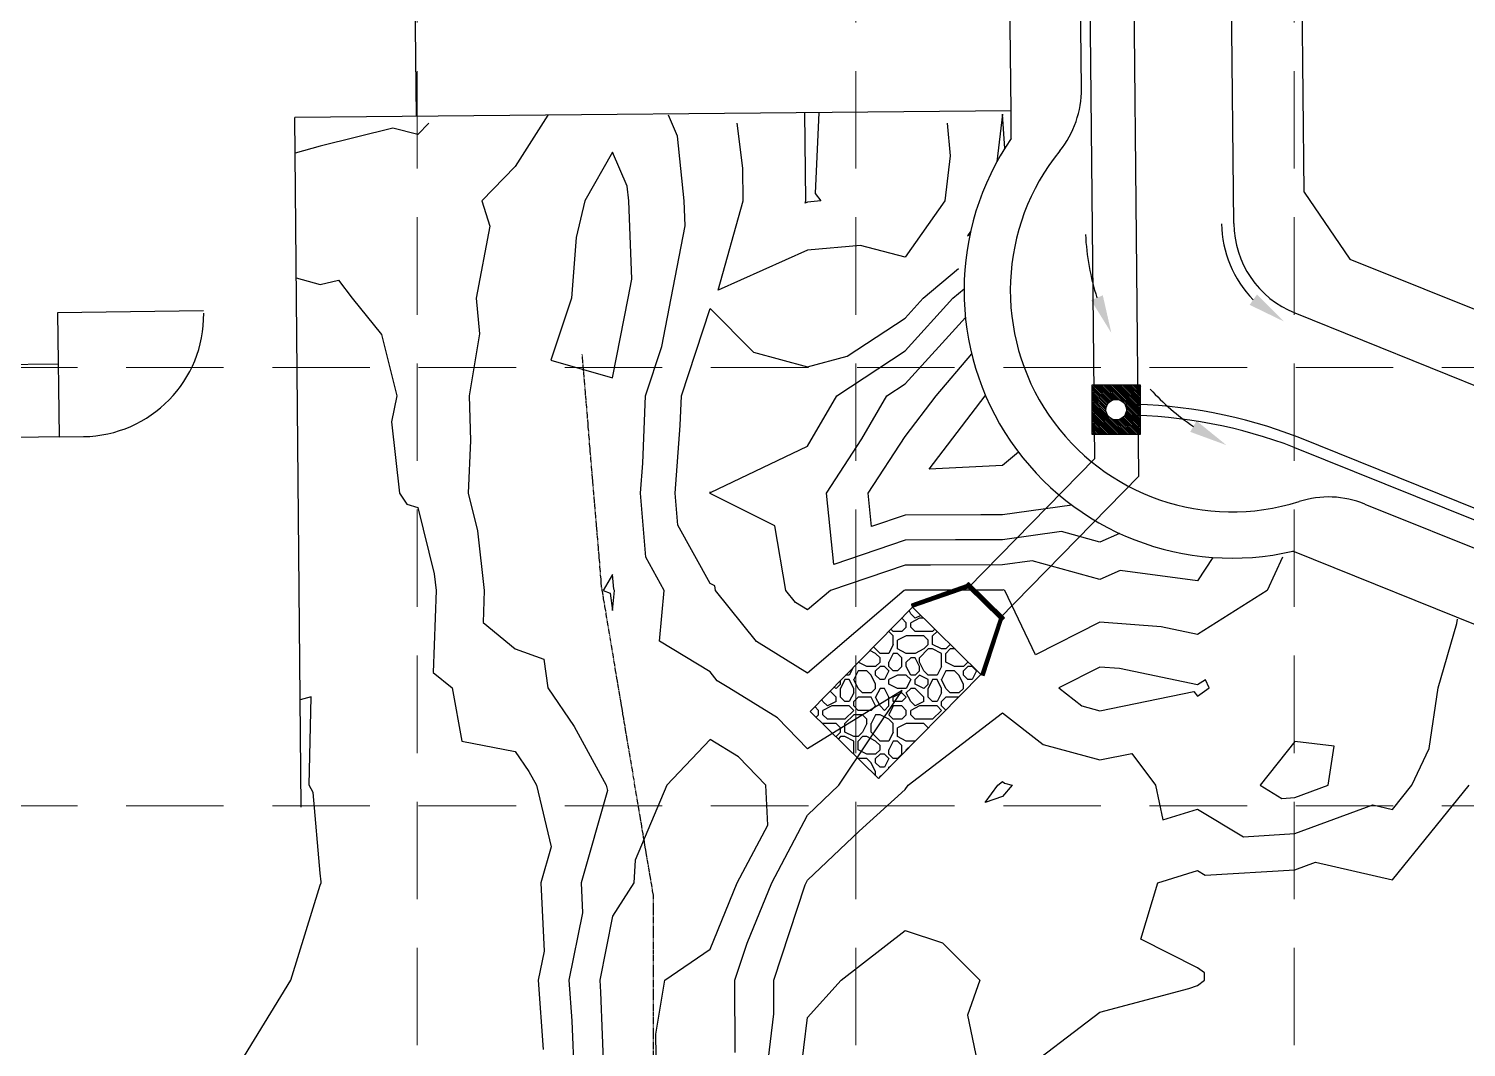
# Model space of a CAD drawing. Header units: inches. Extents: x 2468851 to 2474620, y 7110473 to 7114082.
# Drawn here: x 2469135.2 to 2469430.1, y 7111507.6 to 7111716.8 of the extents above; entities that cross this region are included whole.
import ezdxf

# ---------------------------------------------------------------- set-up
doc = ezdxf.new("R2010")
doc.units = ezdxf.units.IN
doc.header["$MEASUREMENT"] = 0
for name, pattern in [('FL1', [1.2, 0.9, -0.075, 0, -0.075, 0, -0.075, 0, -0.075]), ('HIDDEN', [0.375, 0.25, -0.125]), ('PHANTOM2', [3.15, 1.9, -0.25, 0.25, -0.25, 0.25, -0.25])]:
    doc.linetypes.add(name, pattern=pattern)
for name, color, linetype in [('AROW', 250, 'Continuous'), ('BDY', 250, 'PHANTOM2'), ('CONTOURS-MAJ', 250, 'Continuous'), ('CONTOURS-MIN', 250, 'Continuous'), ('CREEK_FL', 250, 'FL1'), ('FLOW', 250, 'Continuous'), ('FUTURE', 250, 'Continuous'), ('GRID', 254, 'HIDDEN'), ('PVMT', 250, 'Continuous'), ('RIP RAP ROCK FILTER', 1, 'Continuous'), ('SODDED LOT', 2, 'Continuous'), ('SROW', 250, 'Continuous'), ('STM', 1, 'Continuous')]:
    doc.layers.add(name, color=color, linetype=linetype)

msp = doc.modelspace()

# ---------------------------------------------------------------- hatches: boundary and pattern name
at = {"layer": 'RIP RAP ROCK FILTER'}
h = msp.add_hatch(dxfattribs=at)
h.set_pattern_fill('AGGREGAT', scale=18, angle=90, style=0)
h.set_pattern_definition([(90, (2469977.635, 7111307.699), (-18, 18), [1.8, -2.7, 0.9, -2.7, 0.9, -9]), (90, (2469975.835, 7111316.699), (-18, 18), [0.9, -17.1]), (90, (2469974.935, 7111311.299), (-18, 18), [0.9, -1.8, 0.9, -14.4]), (90, (2469974.035, 7111320.299), (-18, 18), [1.8, -16.2]), (90, (2469973.135, 7111322.099), (-18, 18), [0.9, -17.1]), (90, (2469971.335, 7111316.699), (-18, 18), [1.8, -16.2]), (90, (2469970.435, 7111307.699), (-18, 18), [0.9, -1.8, 0.9, -4.5, 2.7, -7.2]), (90, (2469968.635, 7111320.299), (-18, 18), [1.8, -16.2]), (90, (2469967.735, 7111309.499), (-18, 18), [1.8, -0.9, 0.9, -7.2, 0.9, -6.3]), (90, (2469966.835, 7111308.599), (-18, 18), [0.9, -17.1]), (90, (2469965.935, 7111314.899), (-18, 18), [0.9, -0.9, 0.9, -15.3]), (90, (2469965.035, 7111312.199), (-18, 18), [0.9, -17.1]), (90, (2469964.135, 7111323.899), (-18, 18), [0.9, -17.1]), (90, (2469963.235, 7111315.799), (-18, 18), [0.9, -7.2, 0.9, -9]), (90, (2469962.335, 7111315.799), (-18, 18), [1.8, -16.2]), (90, (2469961.435, 7111319.399), (-18, 18), [1.8, -16.2]), (90, (2469960.535, 7111308.599), (-18, 18), [0.9, -10.8, 1.8, -4.5]), (180, (2469969.535, 7111307.699), (-18, -18), [3.6, -3.6, 1.8, -9]), (180, (2469969.535, 7111308.599), (-18, -18), [0.9, -6.3, 1.8, -9]), (180, (2469974.035, 7111309.499), (-18, -18), [2.7, -15.3]), (180, (2469974.035, 7111310.399), (-18, -18), [1.8, -16.2]), (180, (2469976.735, 7111311.299), (-18, -18), [0.9, -10.8, 0.9, -0.9, 1.8, -2.7]), (180, (2469976.735, 7111313.099), (-18, -18), [0.9, -6.3, 0.9, -9.9]), (180, (2469969.535, 7111313.999), (-18, -18), [1.8, -2.7, 0.9, -0.9, 1.8, -9.9]), (180, (2469973.135, 7111314.899), (-18, -18), [1.8, -9.9, 0.9, -5.4]), (180, (2469976.735, 7111315.799), (-18, -18), [0.9, -0.9, 1.8, -14.4]), (180, (2469965.035, 7111317.599), (-18, -18), [0.9, -17.1]), (180, (2469965.035, 7111318.499), (-18, -18), [1.8, -1.8, 0.9, -0.9, 1.8, -10.8]), (180, (2469973.135, 7111319.399), (-18, -18), [0.9, -0.9, 0.9, -1.8, 0.9, -12.6]), (180, (2469966.835, 7111322.099), (-18, -18), [3.6, -14.4]), (180, (2469968.635, 7111322.999), (-18, -18), [3.6, -2.7, 1.8, -9.9]), (180, (2469975.835, 7111323.899), (-18, -18), [0.9, -2.7, 1.8, -12.6]), (180, (2469974.035, 7111324.799), (-18, -18), [2.7, -15.3]), (135, (2469977.635, 7111314.899), (-18, -4e-10), [1.2728, -24.18306]), (135, (2469976.735, 7111324.799), (-18, -4e-10), [1.27278, -21.6375, 1.27278, -1.27278]), (135, (2469975.835, 7111313.099), (-18, -4e-10), [1.27278, -10.18224, 1.27278, -12.72804]), (135, (2469975.835, 7111317.599), (-18, -4e-10), [1.27278, -20.36472, 1.27278, -2.54556]), (135, (2469975.835, 7111318.499), (-18, -4e-10), [2.54556, -10.18224, 2.54556, -10.18248]), (135, (2469974.035, 7111313.999), (-18, -4e-10), [1.2726, -11.4552, 1.2726, -1.2726, 1.2726, -8.91024]), (135, (2469973.135, 7111322.999), (-18, -4e-10), [1.27278, -1.27278, 1.27278, -21.6375]), (135, (2469972.235, 7111310.399), (-18, -4e-10), [1.27278, -15.27336, 1.27278, -7.63692]), (135, (2469970.435, 7111324.799), (-18, -4e-10), [1.2726, -1.2726, 1.2726, -5.09112, 1.2726, -15.27432]), (135, (2469967.735, 7111313.999), (-18, -4e-10), [1.2728, -24.18306]), (135, (2469966.835, 7111309.499), (-18, -4e-10), [2.54558, -22.91027]), (135, (2469965.035, 7111307.699), (-18, -4e-10), [1.27278, -1.27278, 1.27278, -21.6375]), (135, (2469962.335, 7111317.599), (-18, -4e-10), [1.2728, -24.18306]), (135, (2469960.535, 7111322.999), (-18, -4e-10), [1.2728, -24.18306]), (225, (2469975.835, 7111315.799), (-18, -4e-10), [1.2728, -24.18306]), (225, (2469975.835, 7111316.699), (-18, -4e-10), [1.2728, -24.18306]), (225, (2469974.935, 7111311.299), (-18, -4e-10), [1.27278, -5.09112, 2.54556, -16.54638]), (225, (2469974.935, 7111307.699), (-18, -4e-10), [1.2728, -24.18306]), (225, (2469972.235, 7111319.399), (-18, -4e-10), [1.27278, -10.18234, 1.27278, -12.72795]), (225, (2469972.235, 7111320.299), (-18, -4e-10), [1.2726, -7.6374, 1.2726, -7.6356, 1.2726, -6.36504]), (225, (2469971.335, 7111309.499), (-18, -4e-10), [1.2728, -24.18306]), (225, (2469970.435, 7111323.899), (-18, -4e-10), [2.5452, -6.3639, 1.2726, -1.2726, 1.2726, -12.72894]), (225, (2469967.735, 7111312.199), (-18, -4e-10), [1.2728, -24.18306]), (225, (2469967.735, 7111319.399), (-18, -4e-10), [2.54558, -22.91027]), (225, (2469967.735, 7111320.299), (-18, -4e-10), [1.2728, -24.18306]), (225, (2469965.935, 7111314.899), (-18, -4e-10), [1.2728, -24.18306]), (225, (2469963.235, 7111309.499), (-18, -4e-10), [1.2728, -24.18306]), (225, (2469963.235, 7111323.899), (-18, -4e-10), [1.2728, -24.18306]), (116.565, (2469977.635, 7111309.499), (-8e-09, 18), [2.0124, -38.23682]), (116.565, (2469975.835, 7111307.699), (-8e-09, 18), [2.0124, -38.23682]), (116.565, (2469974.935, 7111307.699), (-8e-09, 18), [2.0124, -38.23682]), (116.565, (2469974.935, 7111312.199), (-8e-09, 18), [2.0124, -38.23682]), (116.565, (2469971.335, 7111311.299), (-8e-09, 18), [2.0124, -38.23682]), (116.565, (2469970.435, 7111311.299), (-8e-09, 18), [2.0124, -38.23682]), (116.565, (2469966.835, 7111314.899), (-8e-09, 18), [2.0124, -38.23682]), (116.565, (2469965.935, 7111315.799), (-8e-09, 18), [2.0124, -38.23682]), (116.565, (2469964.135, 7111308.599), (-8e-09, 18), [2.0124, -38.23682]), (116.565, (2469964.135, 7111313.999), (-8e-09, 18), [2.0124, -38.23682]), (153.435, (2469977.635, 7111322.999), (-18, 5e-10), [2.0124, -38.23682]), (153.435, (2469974.935, 7111318.499), (-18, 5e-10), [2.0124, -38.23682]), (153.435, (2469973.135, 7111315.799), (-18, 5e-10), [2.0124, -38.23682]), (153.435, (2469970.435, 7111318.499), (-18, 5e-10), [2.0124, -38.23682]), (153.435, (2469970.435, 7111319.399), (-18, 5e-10), [2.0124, -38.23682]), (153.435, (2469967.735, 7111313.099), (-18, 5e-10), [2.0124, -38.23682]), (153.435, (2469966.835, 7111311.299), (-18, 5e-10), [2.0124, -38.23682]), (153.435, (2469963.235, 7111318.499), (-18, 5e-10), [2.0124, -38.23682]), (153.435, (2469961.435, 7111311.299), (-18, 5e-10), [2.0124, -38.23682]), (206.565, (2469966.835, 7111308.599), (-18, -8e-09), [2.0124, -38.23682]), (206.565, (2469966.835, 7111319.399), (-18, -8e-09), [2.0124, -38.23682]), (206.565, (2469965.935, 7111307.699), (-18, -8e-09), [2.0124, -38.23682]), (206.565, (2469963.235, 7111322.099), (-18, -8e-09), [2.0124, -38.23682]), (206.565, (2469962.335, 7111310.399), (-18, -8e-09), [2.0124, -38.23682]), (206.565, (2469961.435, 7111313.999), (-18, -8e-09), [2.0124, -38.23682]), (243.435, (2469977.635, 7111314.899), (-7e-09, -18), [2.0124, -38.23682]), (243.435, (2469975.835, 7111311.299), (-7e-09, -18), [2.0124, -38.23682]), (243.435, (2469974.935, 7111323.899), (-7e-09, -18), [2.0124, -38.23682]), (243.435, (2469973.135, 7111322.099), (-7e-09, -18), [2.0124, -38.23682]), (243.435, (2469971.335, 7111314.899), (-7e-09, -18), [2.0124, -38.23682]), (243.435, (2469970.435, 7111310.399), (-7e-09, -18), [2.0124, -38.23682]), (243.435, (2469970.435, 7111315.799), (-7e-09, -18), [2.0124, -38.23682]), (243.435, (2469968.635, 7111313.099), (-7e-09, -18), [2.0124, -38.23682]), (243.435, (2469964.135, 7111313.099), (-7e-09, -18), [2.0124, -38.23682]), (243.435, (2469960.535, 7111307.699), (-7e-09, -18), [2.0124, -38.23682]), (243.435, (2469960.535, 7111318.499), (-7e-09, -18), [2.0124, -38.23682]), (243.435, (2469960.535, 7111320.299), (-7e-09, -18), [2.0124, -38.23682])])
h.paths.add_polyline_path([(2469330.57, 7111584.2), (2469309.56, 7111562.79), (2469295.49, 7111576.59), (2469316.5, 7111598)])
at = {"layer": 'SODDED LOT'}
h = msp.add_hatch(dxfattribs=at)
h.set_pattern_fill('ANSI31', color=256, scale=40, style=0)
edge = h.paths.add_edge_path()
edge.add_line((2471878.14, 7111617.81), (2471733.92, 7111616.99))
edge.add_line((2471733.92, 7111616.99), (2471734.18, 7111508.06))
edge.add_line((2471734.18, 7111508.06), (2471859.31, 7111508.34))
edge.add_arc((2471859.27, 7111527.78), 19.44, 270.1281, 365.8334)
edge.add_line((2471878.6, 7111529.75), (2471878.43, 7111615.84))
edge.add_line((2471878.43, 7111615.84), (2471878.14, 7111617.81))
h.paths.add_polyline_path([(2471515.94, 7111475.91), (2471516.13, 7111331.66), (2471426.75, 7111331.66), (2471425.57, 7111475.63)])
h.paths.add_polyline_path([(2471163.92, 7111825.55), (2471163.11, 7111970.3), (2471074.78, 7111968.28), (2471074.38, 7111826.35)])
h.paths.add_polyline_path([(2470983.7, 7111825.12), (2470983.24, 7111969.87), (2470894.17, 7111968.95), (2470894.63, 7111825.58)])
h.paths.add_polyline_path([(2470462.54, 7111834), (2470614.22, 7111834.65), (2470616.16, 7111789.71), (2470750.69, 7111790.68), (2470751.01, 7111702.42), (2470616.8, 7111702.42), (2470615.83, 7111759), (2470605.81, 7111757.38), (2470463.51, 7111758.67)])
h.paths.add_polyline_path([(2470113.06, 7111496.01), (2470072.97, 7111368.32), (2470108.65, 7111357.77), (2470153.2, 7111347.74), (2470207.79, 7111335.38), (2470236.95, 7111331.19), (2470298.11, 7111325.02), (2470314.47, 7111323.88), (2470322.8, 7111457.64), (2470251.12, 7111464.45), (2470181.78, 7111477.77)])
h.paths.add_polyline_path([(2469651.46, 7111700.86), (2469516.57, 7111699.32), (2469517.53, 7111609.54), (2469562.54, 7111591.28), (2469580.04, 7111585.32), (2469605.81, 7111578.2), (2469620.57, 7111574.84), (2469632.5, 7111573.42), (2469636.94, 7111573.89), (2469641.49, 7111575.41), (2469645.37, 7111578.15), (2469648.39, 7111581.55), (2469651.14, 7111586.66), (2469652.37, 7111591.68), (2469652.18, 7111601.14)])
edge = h.paths.add_edge_path()
edge.add_line((2470431.89, 7111667.04), (2470417.42, 7111666.88))
edge.add_line((2470417.42, 7111666.88), (2470297.6, 7111666.45))
edge.add_line((2470297.6, 7111666.45), (2470297.94, 7111491.19))
edge.add_line((2470297.94, 7111491.19), (2470338, 7111488.45))
edge.add_line((2470338, 7111488.45), (2470383.55, 7111487.7))
edge.add_line((2470383.55, 7111487.7), (2470414.18, 7111488.82))
edge.add_arc((2470413.48, 7111507.87), 19.06, 272.1037, 359.9465)
edge.add_line((2470432.54, 7111507.85), (2470431.94, 7111665.77))
edge.add_line((2470431.94, 7111665.77), (2470431.89, 7111667.04))
h.paths.add_polyline_path([(2470001.06, 7111707.22), (2470149.45, 7111666.19), (2470148.76, 7111841.57), (2470001.33, 7111840.86)])
edge = h.paths.add_edge_path()
edge.add_line((2469778.45, 7111705.57), (2469682.37, 7111705.53))
edge.add_line((2469682.37, 7111705.53), (2469683.62, 7111588.73))
edge.add_arc((2469701.77, 7111588.93), 18.15, 180.6134, 277.0441)
edge.add_line((2469703.99, 7111570.92), (2469779.71, 7111571.39))
edge.add_line((2469779.71, 7111571.39), (2469779.64, 7111586.31))
edge.add_line((2469779.64, 7111586.31), (2469778.45, 7111705.57))
h.paths.add_polyline_path([(2470015.75, 7112006.16), (2470015.99, 7111872), (2470095.33, 7111872.74), (2470094.59, 7112006.9), (2470099.29, 7112006.9), (2470098.86, 7112141.12), (2470021.38, 7112140.9), (2470020.72, 7112007.15)])
h.paths.add_polyline_path([(2469776.58, 7112005.55), (2469856.02, 7112005.8), (2469856.49, 7111871.77), (2469777.08, 7111871.31), (2469777.08, 7111885.96)])
edge = h.paths.add_edge_path()
edge.add_line((2469786.45, 7112005.92), (2469785.68, 7112140.02))
edge.add_line((2469785.68, 7112140.02), (2469713.34, 7112139.91))
edge.add_arc((2469713.38, 7112119.63), 20.27, 90.093, 165.6857)
edge.add_arc((2470143.68, 7112009.84), 464.36, 165.6857, 180.536)
edge.add_line((2469679.34, 7112005.49), (2469785.96, 7112005.86))
edge.add_line((2469785.96, 7112005.86), (2469786.45, 7112005.92))
h.paths.add_polyline_path([(2469649.6, 7111848.84), (2469635.2, 7111848.75), (2469515.35, 7111847.42), (2469515.62, 7111823.32), (2469381.31, 7111821.85), (2469381.93, 7111748.24), (2469396.3, 7111748.24), (2469516.28, 7111749.42), (2469516.06, 7111773.6), (2469650.36, 7111775)])
h.paths.add_polyline_path([(2469651.21, 7112064.55), (2469634.57, 7112066.16), (2469517.7, 7112080.49), (2469516.64, 7112069.09), (2469514.68, 7112044.74), (2469514.3, 7111995.84), (2469514.75, 7111921.62), (2469649.01, 7111922.88), (2469647.99, 7111997.16), (2469648.39, 7112022.09), (2469649.17, 7112040.78)])
h.paths.add_polyline_path([(2469348.37, 7111996.14), (2469333.8, 7111995.88), (2469211.95, 7111994.68), (2469213.43, 7111846.88), (2469349.74, 7111848.08)])
edge = h.paths.add_edge_path()
edge.add_line((2469730.73, 7112440.03), (2469731.15, 7112305.56))
edge.add_line((2469731.15, 7112305.56), (2469808.21, 7112305.54))
edge.add_line((2469808.21, 7112305.54), (2470037.38, 7112306.59))
edge.add_line((2470037.38, 7112306.59), (2470037.82, 7112172.28))
edge.add_line((2470037.82, 7112172.28), (2469741.34, 7112171.2))
edge.add_arc((2469741.22, 7112203.44), 32.23, 246.0227, 270.2078, ccw=False)
edge.add_arc((2469697.26, 7112140.01), 45.9, 47.7551, 171.3864)
edge.add_line((2469651.88, 7112146.88), (2469532.82, 7112163.94))
edge.add_line((2469532.82, 7112163.94), (2469542.24, 7112198.47))
edge.add_line((2469542.24, 7112198.47), (2469562.19, 7112256.01))
edge.add_line((2469562.19, 7112256.01), (2469579.94, 7112304.73))
edge.add_line((2469579.94, 7112304.73), (2469573.93, 7112305.1))
edge.add_line((2469573.93, 7112305.1), (2469573.43, 7112439.53))
edge.add_line((2469573.43, 7112439.53), (2469730.73, 7112440.03))
h.paths.add_polyline_path([(2470018.68, 7112606.6), (2470019.14, 7112472.29), (2470094.74, 7112472.83), (2470094.31, 7112486.95), (2470094.13, 7112606.77)])
h.paths.add_polyline_path([(2469792.37, 7112605.8), (2469792.71, 7112471.2), (2469716.66, 7112471.33), (2469716.66, 7112486.16), (2469716.53, 7112605.8)])
h.paths.add_polyline_path([(2470020.12, 7112140.9), (2470020.45, 7112006.75), (2469864, 7112006.19), (2469863.37, 7112140.41)])
h.paths.add_polyline_path([(2471074.5, 7112290.24), (2471164.61, 7112290.54), (2471163.96, 7112435.01), (2471074.15, 7112434.66)])
edge = h.paths.add_edge_path()
edge.add_line((2471343.8, 7111971.44), (2471344.7, 7112114.95))
edge.add_line((2471344.7, 7112114.95), (2471539.87, 7112116.18))
edge.add_arc((2471539.99, 7112097.82), 18.36, 0.6652, 90.3626, ccw=False)
edge.add_line((2471558.35, 7112098.03), (2471558.44, 7111971.6))
edge.add_line((2471558.44, 7111971.6), (2471343.8, 7111971.44))
h.paths.add_polyline_path([(2471733.95, 7111796.93), (2471589.88, 7111797.21), (2471589.6, 7111707.83), (2471733.95, 7111707.27)])
h.paths.add_polyline_path([(2471256.55, 7111650.5), (2471346.65, 7111651.4), (2471345.56, 7111795.58), (2471256.09, 7111794.88)])
h.paths.add_polyline_path([(2470896.14, 7111649.75), (2470986.24, 7111650.18), (2470985.81, 7111794.06), (2470895.5, 7111793.85)])
h.paths.add_polyline_path([(2471075.94, 7111650.02), (2471166.38, 7111650.42), (2471165.98, 7111506.4), (2471076.34, 7111505.2)])
edge = h.paths.add_edge_path()
edge.add_line((2470616.6, 7111503.76), (2470614.57, 7111613.54))
edge.add_line((2470614.57, 7111613.54), (2470751.96, 7111614.46))
edge.add_line((2470751.96, 7111614.46), (2470752.52, 7111524.23))
edge.add_arc((2470733.02, 7111524.11), 19.51, -88.4919, 0.3567, ccw=False)
edge.add_line((2470733.53, 7111504.61), (2470623.66, 7111504.15))
edge.add_line((2470623.66, 7111504.15), (2470616.6, 7111503.76))
h.paths.add_polyline_path([(2470463.61, 7111603.16), (2470613.04, 7111603.43), (2470612.86, 7111756.91), (2470462.93, 7111757.35)])
h.paths.add_polyline_path([(2469852.56, 7111706.18), (2469854.08, 7111571.62), (2469927.93, 7111571.62), (2469926.61, 7111705.99)])
edge = h.paths.add_edge_path()
edge.add_line((2470297.32, 7111740.55), (2470297.26, 7111841.96))
edge.add_line((2470297.26, 7111841.96), (2470411.86, 7111842.43))
edge.add_arc((2470411.94, 7111822.98), 19.45, 2.0481, 90.236, ccw=False)
edge.add_line((2470431.37, 7111823.68), (2470431.8, 7111741.01))
edge.add_line((2470431.8, 7111741.01), (2470297.32, 7111740.55))
h.paths.add_polyline_path([(2470148.95, 7111841.35), (2470149.53, 7111666.08), (2470297.52, 7111666.62), (2470296.95, 7111841.9)])
h.paths.add_polyline_path([(2470001.09, 7111840.81), (2469926.23, 7111840.4), (2469926.77, 7111706.44), (2470001.47, 7111706.6)])
h.paths.add_polyline_path([(2469683.69, 7111706.18), (2469852.19, 7111706.18), (2469851.39, 7111840.13), (2469708.56, 7111840.13), (2469694.21, 7111838.66), (2469687.03, 7111833.81), (2469682.17, 7111824.5), (2469681.4, 7111811.11), (2469682.35, 7111706.12)])
h.paths.add_polyline_path([(2469381.01, 7112045.7), (2469514.27, 7112044.48), (2469517.52, 7112080.63), (2469651.2, 7112064.38), (2469658.51, 7112108.24), (2469658.51, 7112116.77), (2469656.48, 7112120.02), (2469653.23, 7112126.93), (2469652.82, 7112135.05), (2469650.38, 7112142.36), (2469650.38, 7112146.42), (2469532.96, 7112162.67), (2469523.62, 7112122.46), (2469389.54, 7112138.3), (2469384.67, 7112102.56), (2469381.42, 7112070.88)])
h.paths.add_polyline_path([(2470183.62, 7112307.12), (2470258.33, 7112308.1), (2470258, 7112441.02), (2470182.97, 7112441.02)])
h.paths.add_polyline_path([(2470033.71, 7112306.58), (2470108.63, 7112307.6), (2470107.61, 7112441.33), (2470033.02, 7112440.99)])
h.paths.add_polyline_path([(2469731.5, 7112305.73), (2469808.52, 7112305.95), (2469807.86, 7112440.37), (2469731.08, 7112440.06)])
h.paths.add_polyline_path([(2469437.23, 7112304.73), (2469573.71, 7112305.3), (2469572.86, 7112439.76), (2469497.13, 7112438.91), (2469488.66, 7112437.5), (2469481.59, 7112432.69), (2469477.35, 7112427.05), (2469474.24, 7112416.03)])
h.paths.add_polyline_path([(2470320.44, 7112607.52), (2470321.11, 7112473.23), (2470245.46, 7112472.87), (2470245.08, 7112607.02)])
h.paths.add_polyline_path([(2470177.76, 7112007.29), (2470416.4, 7112007.94), (2470430.92, 7112007.8), (2470430.5, 7112122.83), (2470430.45, 7112123.93), (2470430.28, 7112125.48), (2470430.04, 7112126.7), (2470429.95, 7112127.17), (2470429.65, 7112128.23), (2470429.51, 7112128.71), (2470428.96, 7112130.17), (2470428.29, 7112131.61), (2470427.44, 7112133.03), (2470426.6, 7112134.28), (2470425.56, 7112135.6), (2470424.51, 7112136.68), (2470423.41, 7112137.67), (2470421.96, 7112138.8), (2470420.8, 7112139.55), (2470419.24, 7112140.4), (2470417.84, 7112141.02), (2470416.4, 7112141.53), (2470415.05, 7112141.89), (2470413.14, 7112142.22), (2470411.73, 7112142.37), (2470177.16, 7112141.43)])
h.paths.add_polyline_path([(2470605.08, 7112373.61), (2470460.62, 7112373.35), (2470460.51, 7112450.56), (2470529.82, 7112450.15), (2470604.97, 7112450.55)])
at = {"layer": 'STM'}
h = msp.add_hatch(dxfattribs=at)
h.set_pattern_fill('ANSI31', color=5, scale=2, angle=90, style=0)
h.set_pattern_definition([(135, (2469969.21754, 7111311.09382), (-0.176776695, -0.176776695), [])])
h.paths.add_polyline_path([(2469363.32, 7111633.55), (2469363.32, 7111643.55), (2469353.32, 7111643.55), (2469353.32, 7111633.55)])
edge = h.paths.add_edge_path(flags=16)
edge.add_arc((2469358.32, 7111638.55), 2.1, 0, 360)
h = msp.add_hatch(dxfattribs=at)
h.set_pattern_fill('ANSI31', color=5, angle=90, style=0)
h.set_pattern_definition([(135, (2469977.63461, 7111307.69872), (-0.088388348, -0.088388348), [])])
h.paths.add_polyline_path([(2469316.5, 7111598), (2469327.91, 7111602), (2469334.34, 7111595.69), (2469330.57, 7111584.2), (2469331.2, 7111583.99), (2469334.92, 7111595.34), (2469335.37, 7111595.8), (2469328, 7111603.03), (2469327.55, 7111602.57), (2469316.28, 7111598.63)])

# ---------------------------------------------------------------- linework, layer by layer
at = {"layer": 'AROW', "color": 7}
msp.add_line((2469214.73, 7111698.77), (2469211.83, 7112000.51), dxfattribs=at)
at = {"layer": 'BDY', "color": 7, "linetype": 'Continuous'}
for p, q in [((2469336.73, 7111699.94), (2469189.74, 7111698.53)), ((2469191.1, 7111556.93), (2469189.74, 7111698.53)), ((2469336.78, 7111694.25), (2469336.73, 7111699.94)), ((2469543.74, 7111549.33), (2469394.58, 7111609.5))]:
    msp.add_line(p, q, dxfattribs=at)
msp.add_arc((2469382.09, 7111663.06), 55, 145.4553, 283.1283, dxfattribs=at)
at = {"layer": 'CONTOURS-MAJ', "color": 42, "elevation": 570}
for points in [[(2469217.3, 7111697.4), (2469214.99, 7111695.02), (2469209.91, 7111696.35), (2469194.99, 7111692.66), (2469189.81, 7111691.24)], [(2469323.6, 7111697.4), (2469324.23, 7111690.66), (2469323.12, 7111681.42), (2469314.99, 7111669.84), (2469305.86, 7111672.29), (2469294.99, 7111671.27), (2469276.65, 7111663.08), (2469281.8, 7111681.42), (2469281.73, 7111688.16), (2469280.53, 7111697.4)], [(2469190.05, 7111665.62), (2469194.99, 7111664.27), (2469198.73, 7111665.16), (2469201.54, 7111661.42), (2469207.56, 7111654), (2469210.7, 7111641.42), (2469209.59, 7111636.03), (2469211.25, 7111621.42), (2469212.73, 7111619.16), (2469214.99, 7111618.49), (2469218.38, 7111604.82), (2469218.77, 7111601.42), (2469218.18, 7111584.61), (2469222.07, 7111581.42), (2469224.03, 7111570.47), (2469234.99, 7111568.36), (2469237.8, 7111564.23), (2469239.33, 7111561.42), (2469242.36, 7111548.79), (2469240.25, 7111541.42), (2469240.91, 7111527.34), (2469239.72, 7111521.42), (2469240.72, 7111507.15)], [(2469392.45, 7111608.24), (2469389.28, 7111601.42), (2469374.99, 7111592.37), (2469367.52, 7111593.95), (2469354.99, 7111594.92), (2469341.76, 7111588.2), (2469335.47, 7111601.42), (2469335.09, 7111601.53), (2469334.99, 7111601.51), (2469315.05, 7111601.48), (2469314.99, 7111601.48), (2469314.82, 7111601.42), (2469294.99, 7111584.45), (2469284.48, 7111590.92), (2469276.11, 7111601.42), (2469275.94, 7111602.38), (2469274.99, 7111602.86), (2469268.39, 7111614.83), (2469267.84, 7111621.42), (2469268.85, 7111635.28), (2469269.11, 7111641.42), (2469274.99, 7111659.34), (2469283.89, 7111650.33), (2469294.99, 7111647.33), (2469303.14, 7111649.57), (2469314.99, 7111657.34), (2469318.7, 7111661.42), (2469325.93, 7111667.51)], [(2469286.47, 7111501.42), (2469288.09, 7111514.52), (2469288.07, 7111521.42), (2469294.52, 7111540.96), (2469294.71, 7111541.42), (2469294.99, 7111541.95), (2469305.59, 7111552.02), (2469314.99, 7111560.54), (2469315.63, 7111561.42), (2469334.99, 7111576.31), (2469343.35, 7111569.79), (2469354.99, 7111566.62), (2469361.53, 7111567.97), (2469366.39, 7111561.42), (2469367.9, 7111554.33), (2469374.99, 7111556.53), (2469384.43, 7111550.87), (2469394.99, 7111551.49), (2469410.97, 7111557.41), (2469414.99, 7111556.48), (2469419, 7111561.42), (2469422.56, 7111568.99), (2469424.36, 7111581.42), (2469428.23, 7111594.66), (2469428.33, 7111595.56)], [(2469179.41, 7111505.85), (2469188.94, 7111521.42), (2469194.99, 7111540.91), (2469195.19, 7111541.42), (2469195.17, 7111541.6), (2469194.99, 7111543.39), (2469193.5, 7111559.93), (2469192.71, 7111561.42), (2469193.15, 7111579.59), (2469190.89, 7111578.96)]]:
    msp.add_lwpolyline(points, dxfattribs=at)
at = {"layer": 'CONTOURS-MIN', "color": 42}
for points, elevation in [([(2469241.7, 7111699.05), (2469234.99, 7111688.47), (2469228.13, 7111681.42), (2469229.81, 7111676.25), (2469226.98, 7111661.42), (2469227.68, 7111654.11), (2469225.57, 7111641.42), (2469225.79, 7111632.23), (2469225.33, 7111621.42), (2469227.25, 7111613.69), (2469228.63, 7111601.42), (2469228.4, 7111594.83), (2469234.99, 7111589.44), (2469240.86, 7111587.29), (2469241.72, 7111581.42), (2469247.09, 7111573.52), (2469253.69, 7111561.42), (2469253.94, 7111560.37), (2469248.52, 7111541.42), (2469248.81, 7111535.25), (2469246.03, 7111521.42), (2469246.62, 7111513.05), (2469247.07, 7111501.42)], 569), ([(2469280.11, 7111506.54), (2469280.07, 7111521.42), (2469282.58, 7111529.01), (2469287.62, 7111541.42), (2469294.99, 7111555.31), (2469301.42, 7111561.42), (2469314.43, 7111580.86), (2469294.99, 7111568.9), (2469288.84, 7111575.28), (2469278.82, 7111581.42), (2469276.45, 7111582.88), (2469274.99, 7111584.71), (2469264.58, 7111591.02), (2469265.58, 7111601.42), (2469261.82, 7111608.25), (2469260.7, 7111621.42), (2469261.15, 7111627.59), (2469261.76, 7111641.42), (2469265.06, 7111651.49), (2469266.97, 7111661.42), (2469269.85, 7111676.28), (2469269.65, 7111681.42), (2469268.28, 7111694.71), (2469266.43, 7111699.05)], 569), ([(2469297.29, 7111699.56), (2469296.51, 7111682.95), (2469297.73, 7111681.42), (2469294.99, 7111681.16), (2469294.52, 7111680.95), (2469294.65, 7111681.42), (2469294.45, 7111699.54)], 571), ([(2469335.43, 7111692.18), (2469334.99, 7111699.23), (2469333.81, 7111689.42)], 569), ([(2469328.42, 7111675.11), (2469327.83, 7111674.27), (2469328.33, 7111674.68)], 569), ([(2469378.12, 7111608.2), (2469374.99, 7111603.43), (2469359.12, 7111605.55), (2469354.99, 7111603.66), (2469341.08, 7111607.51), (2469334.99, 7111606.67), (2469320.21, 7111606.64), (2469314.99, 7111606.61), (2469299.66, 7111601.42), (2469294.99, 7111597.43), (2469292.51, 7111598.95), (2469290.54, 7111601.42), (2469288.28, 7111614.72), (2469274.99, 7111621.37), (2469274.97, 7111621.4), (2469274.97, 7111621.42), (2469274.99, 7111621.71), (2469275.09, 7111621.52), (2469294.99, 7111631.07), (2469300.98, 7111641.42), (2469314.99, 7111650.6), (2469324.81, 7111661.42), (2469327.09, 7111663.34)], 571), ([(2469359, 7111613.14), (2469354.99, 7111611.31), (2469347.06, 7111613.5), (2469334.99, 7111611.82), (2469325.37, 7111611.81), (2469314.99, 7111611.75), (2469300.36, 7111606.79), (2469298.89, 7111621.42), (2469306.13, 7111632.56), (2469311.26, 7111641.42), (2469314.99, 7111643.87), (2469327.37, 7111657.5)], 572), ([(2469349.23, 7111618.95), (2469334.99, 7111616.98), (2469330.54, 7111616.97), (2469314.99, 7111616.88), (2469308.12, 7111614.56), (2469307.43, 7111621.42), (2469314.99, 7111633.05), (2469321.39, 7111641.42), (2469328.66, 7111649.99)], 573), ([(2469338.26, 7111629.83), (2469334.99, 7111627.06), (2469319.91, 7111626.35), (2469331.44, 7111641.42), (2469331.5, 7111641.48)], 574), ([(2469263.97, 7111501.42), (2469263.88, 7111510.31), (2469265.69, 7111521.42), (2469274.99, 7111527.78), (2469280.54, 7111541.42), (2469286.8, 7111553.23), (2469286.45, 7111561.42), (2469280.82, 7111567.26), (2469274.99, 7111570.84), (2469266.1, 7111561.42), (2469259.6, 7111546.04), (2469259.35, 7111541.42), (2469254.99, 7111534.57), (2469252.34, 7111521.42), (2469252.52, 7111518.95), (2469253.2, 7111501.42)], 568), ([(2469337.38, 7111501.42), (2469354.99, 7111514.87), (2469373.23, 7111519.67), (2469374.99, 7111520.32), (2469376.44, 7111521.42), (2469376.46, 7111522.89), (2469374.99, 7111523.93), (2469363.39, 7111529.83), (2469366.87, 7111541.42), (2469374.99, 7111543.94), (2469376.56, 7111543), (2469394.99, 7111544.09), (2469399.22, 7111545.65), (2469414.99, 7111542.01), (2469430.73, 7111561.42)], 571), ([(2469293.47, 7111501.42), (2469294.99, 7111513.76), (2469301.88, 7111521.42), (2469314.99, 7111531.6), (2469322.65, 7111529.08), (2469330.34, 7111521.42), (2469327.78, 7111514.21), (2469330.47, 7111501.42)], 571)]:
    msp.add_lwpolyline(points, dxfattribs=dict(at, elevation=elevation))
for points, elevation in [([(2469246.51, 7111661.42), (2469242.28, 7111648.71), (2469254.99, 7111645.1), (2469258.14, 7111661.42), (2469258.9, 7111665.33), (2469258.29, 7111681.42), (2469257.98, 7111684.41), (2469254.99, 7111691.4), (2469249.31, 7111681.42), (2469247.5, 7111673.93)], 568), ([(2469253.02, 7111601.42), (2469254.46, 7111600.9), (2469254.99, 7111597.3), (2469255.38, 7111601.42), (2469255.24, 7111601.68), (2469254.99, 7111604.68)], 568), ([(2469346.54, 7111581.42), (2469351.29, 7111577.72), (2469354.99, 7111576.72), (2469374.25, 7111580.68), (2469374.99, 7111579.69), (2469377.42, 7111581.42), (2469376.63, 7111583.06), (2469374.99, 7111582.02), (2469358.97, 7111585.41), (2469354.99, 7111585.71)], 569), ([(2469387.83, 7111561.42), (2469392.3, 7111558.74), (2469394.99, 7111558.9), (2469401.81, 7111561.42), (2469403.05, 7111569.48), (2469394.99, 7111570.38)], 569), ([(2469331.43, 7111557.87), (2469334, 7111561.42), (2469334.99, 7111562.18), (2469335.41, 7111561.85), (2469336.98, 7111561.42), (2469334.99, 7111559.13)], 571)]:
    msp.add_lwpolyline(points, close=True, dxfattribs=dict(at, elevation=elevation))
at = {"layer": 'CREEK_FL', "color": 5}
msp.add_lwpolyline([(2469405.21, 7111290.11), (2469386.73, 7111321.4), (2469374.79, 7111341.28), (2469337.64, 7111342.61), (2469329.68, 7111391.67), (2469313.76, 7111423.49), (2469289.88, 7111446.03), (2469273.96, 7111459.29), (2469263.34, 7111496.41), (2469263.34, 7111538.84), (2469252.73, 7111602.16), (2469248.75, 7111649.89)], dxfattribs=at)
at = {"layer": 'FLOW', "color": 7}
for radius, start, end in [(50.5, 182.7601, 197.7913), (22.5, 180.5521, 224.6657), (50.5, 222.6447, 235.9253)]:
    msp.add_arc((2469402.45, 7111676.95), radius, start, end, dxfattribs=at)
for points in [[(2469387.2, 7111662.19), (2469385.7, 7111660.07), (2469392.81, 7111656.62)], [(2469355.57, 7111662.02), (2469353.16, 7111661.03), (2469357.32, 7111654.3)], [(2469374.8, 7111636.25), (2469373.51, 7111633.99), (2469380.93, 7111631.27)]]:
    msp.add_solid(points, dxfattribs=at)
at = {"layer": 'FUTURE', "color": 7}
for p, q in [((2469171.06, 7111658.84), (2469141.07, 7111658.46)), ((2469141.07, 7111658.46), (2469141.39, 7111632.96)), ((2469095.2, 7111647.38), (2469141.2, 7111647.96)), ((2469141.39, 7111632.96), (2469095.39, 7111632.38)), ((2469141.39, 7111632.96), (2469146.39, 7111633.02))]:
    msp.add_line(p, q, dxfattribs=at)
msp.add_arc((2469146.07, 7111658.02), 25, 270.7239, 0.7239, dxfattribs=at)
at = {"layer": 'GRID', "color": 252, "linetype": 'HIDDEN', "lineweight": 0, "ltscale": 80}
for p, q in [((2469214.86, 7113988.05), (2469214.86, 7110836.8)), ((2469304.86, 7113988.05), (2469304.86, 7110836.8)), ((2469394.86, 7113988.05), (2469394.86, 7110836.8)), ((2468945.16, 7111647.19), (2474525.16, 7111647.19)), ((2468945.16, 7111557.19), (2474525.16, 7111557.19))]:
    msp.add_line(p, q, dxfattribs=at)
at = {"layer": 'PVMT', "color": 7}
for p, q in [((2469351.19, 7111704.48), (2469348.32, 7112001.83)), ((2469382.45, 7111676.76), (2469379.32, 7112002.13)), ((2469394.97, 7111658.4), (2469560.76, 7111591.53)), ((2469409.36, 7111619.17), (2469549.16, 7111562.78))]:
    msp.add_line(p, q, dxfattribs=at)
for centre, radius, start, end in [((2469331.19, 7111704.29), 20, 320.9952, 0.5521), ((2469382.09, 7111663.06), 45.5, 140.9952, 287.5884), ((2469402.45, 7111676.95), 20, 180.5521, 248.0315), ((2469401.88, 7111600.62), 20, 68.0315, 107.5884)]:
    msp.add_arc(centre, radius, start, end, dxfattribs=at)
at = {"layer": 'RIP RAP ROCK FILTER', "color": 7}
msp.add_lwpolyline([(2469330.57, 7111584.2), (2469309.56, 7111562.79), (2469295.49, 7111576.59), (2469316.5, 7111598)], close=True, dxfattribs=at)
at = {"layer": 'SROW', "color": 7}
for p, q in [((2469336.73, 7111699.94), (2469333.82, 7112001.69)), ((2469396.89, 7111683.22), (2469393.82, 7112002.27)), ((2469396.89, 7111683.22), (2469406.26, 7111669.48)), ((2469406.26, 7111669.48), (2469566.18, 7111604.97))]:
    msp.add_line(p, q, dxfattribs=at)
at = {"layer": 'STM', "color": 5}
for p, q in [((2469353.92, 7111628.51), (2469350.32, 7112001.85)), ((2469362.95, 7111624.87), (2469359.32, 7112001.93)), ((2469432.78, 7111617.93), (2469395.68, 7111632.9)), ((2469394.87, 7111630.8), (2469431.97, 7111615.84)), ((2469353.92, 7111628.51), (2469327.91, 7111602)), ((2469362.95, 7111624.87), (2469334.34, 7111595.69)), ((2469330.57, 7111584.2), (2469316.5, 7111598))]:
    msp.add_line(p, q, dxfattribs=at)
for points in [[(2469363.32, 7111633.55), (2469363.32, 7111643.55), (2469353.32, 7111643.55), (2469353.32, 7111633.55)], [(2469316.5, 7111598), (2469327.91, 7111602), (2469334.34, 7111595.69), (2469330.57, 7111584.2), (2469331.2, 7111583.99), (2469334.92, 7111595.34), (2469335.37, 7111595.8), (2469328, 7111603.03), (2469327.55, 7111602.57), (2469316.28, 7111598.63)]]:
    msp.add_lwpolyline(points, close=True, dxfattribs=at)
msp.add_circle((2469358.32, 7111638.55), 2.1, dxfattribs=at)
for radius, end in [(101.04, 89.5074), (98.79, 89.4968)]:
    msp.add_arc((2469359.3, 7111538.63), radius, 68.8967, end, dxfattribs=at)

doc.saveas('drawing.dxf')
